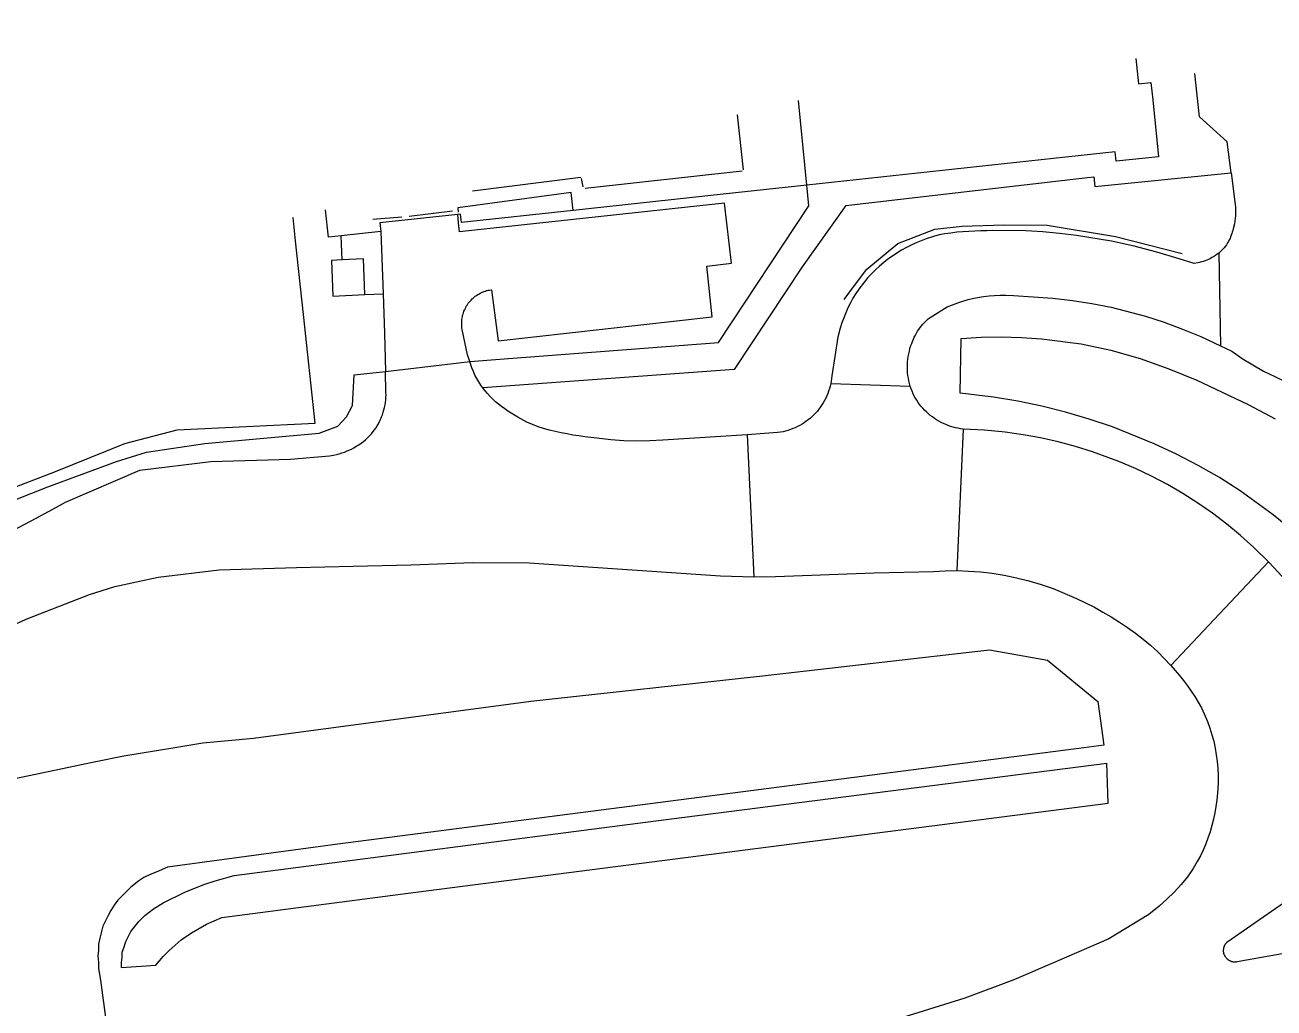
# Model space of a CAD drawing. Header units: millimetres. Extents: x 111502 to 977541, y 8702 to 1044108.
# Drawn here: x 488220.8 to 488336.3, y 238442.2 to 238533.1 of the extents above; entities that cross this region are included whole.
import ezdxf

# ---------------------------------------------------------------- set-up
doc = ezdxf.new("R2010")
doc.units = ezdxf.units.MM
doc.header["$LTSCALE"] = 0.25
doc.linetypes.add('DASHED2', pattern=[9.525, 6.35, -3.175])
doc.layers.add('E HVSS As Laid HV', color=10, linetype='Continuous')
doc.layers.add('X HVSS Site Background', color=8, linetype='Continuous')

# ---------------------------------------------------------------- blocks, each defined once
blk = doc.blocks.new('OS MAP 060722')
at = {"layer": 'X HVSS Site Background'}
for points in [[(-503.31, -627.23), (-503.21, -622.15), (-501.35, -622.05), (-499.5, -622.02), (-497.64, -622.07), (-495.79, -622.2), (-492.12, -622.67), (-489.37, -623.25), (-486.67, -624.02), (-484.02, -624.96), (-481.41, -626.03), (-476.67, -628.26), (-474.18, -629.58)], [(-472.66, -639.87), (-474.35, -638.47), (-477.4, -636.25), (-479.32, -635.03), (-481.29, -633.9), (-483.3, -632.85), (-485.36, -631.89), (-489.21, -630.34), (-491.37, -629.61), (-493.55, -628.97), (-495.75, -628.42), (-497.97, -627.96), (-500.21, -627.59), (-503.31, -627.23)], [(-487.06, -596.26), (-486.8, -598.61), (-485.66, -598.49), (-485.49, -600.11), (-484.96, -605.36), (-488.88, -605.76), (-488.97, -604.89), (-517.47, -607.98)], [(-478.25, -606.86), (-478.62, -603.99), (-481.16, -601.67), (-481.6, -597.67)], [(-517.47, -607.98), (-518.26, -600.16)], [(-523.91, -601.47), (-523.36, -606.58)], [(-538.36, -607.29), (-548.39, -608.55)], [(-538.17, -608.15), (-538.3, -607.37)], [(-523.45, -606.68), (-537.97, -608.31)], [(-513.87, -609.86), (-491.54, -607.28)], [(-491.54, -607.28), (-490.95, -607.22), (-490.85, -608.12), (-478.25, -606.86)], [(-478.25, -606.86), (-477.87, -609.77), (-477.85, -610.03), (-477.84, -610.29), (-477.84, -610.55), (-477.85, -610.81), (-477.88, -611.06), (-477.91, -611.32), (-477.95, -611.57), (-478.06, -612.01), (-478.1, -612.17), (-478.14, -612.32), (-478.19, -612.47), (-478.24, -612.62), (-478.3, -612.77), (-478.35, -612.91), (-478.42, -613.05), (-478.49, -613.19), (-478.57, -613.33), (-478.67, -613.5), (-478.78, -613.64), (-478.89, -613.77), (-479.01, -613.91), (-479.13, -614.03), (-479.26, -614.15), (-479.39, -614.26)], [(-545.46, -624.04), (-525.65, -622.53), (-517.28, -609.89), (-517.47, -607.98)], [(-517.47, -607.98), (-525.2, -608.82), (-539.09, -610.33)], [(-548.65, -624.28), (-548.85, -623.68), (-549.34, -621.33), (-549.36, -621.2), (-549.37, -621.07), (-549.38, -620.94), (-549.39, -620.81), (-549.38, -620.68), (-549.38, -620.55), (-549.37, -620.42), (-549.35, -620.29), (-549.32, -620.16), (-549.3, -620.03), (-549.26, -619.9), (-549.22, -619.78), (-549.18, -619.65), (-549.13, -619.53), (-549.08, -619.41), (-549.02, -619.3), (-548.96, -619.18), (-548.89, -619.07), (-548.78, -618.91), (-548.7, -618.8), (-548.61, -618.7), (-548.52, -618.61), (-548.43, -618.51), (-548.33, -618.43), (-548.23, -618.34), (-548.13, -618.26), (-548.02, -618.18), (-547.91, -618.11), (-547.8, -618.05), (-547.69, -617.98), (-547.57, -617.92), (-547.45, -617.87), (-547.33, -617.82), (-547.2, -617.78), (-547.08, -617.74), (-546.95, -617.71), (-546.82, -617.68), (-546.62, -617.65), (-546.03, -622.39), (-526.23, -620.15), (-526.73, -615.48), (-524.45, -615.21), (-525.1, -609.66), (-549.58, -612.31), (-549.67, -611.48), (-549.76, -610.69)], [(-539.09, -610.33), (-539.28, -608.68), (-549.74, -610.09), (-549.72, -610.49)], [(-560.52, -612.66), (-561.7, -612.79), (-561.97, -610.27)], [(-549.76, -610.69), (-556.95, -611.47), (-556.86, -612.26)], [(-550.24, -610.38), (-554.24, -610.87)], [(-539.09, -610.33), (-549.4, -611.45), (-549.49, -610.66), (-549.76, -610.69)], [(-513.87, -609.86), (-517.9, -615.53), (-524.19, -625.03), (-547.42, -626.74)], [(-622.96, -646.12), (-622.79, -647.43), (-610.55, -643.51), (-586.95, -634.47), (-580.52, -631.86), (-575.71, -630.62), (-562.95, -630), (-564.02, -619.96), (-564.75, -613.12), (-564.98, -610.97)], [(-554.93, -610.96), (-557.59, -611.17)], [(-514.03, -618.57), (-513.16, -617.38), (-511.92, -615.74), (-509.05, -613.37), (-505.65, -612.07), (-503.13, -611.79), (-499.26, -611.66), (-495.27, -611.67), (-488.95, -612.74), (-482.78, -614.31)], [(-556.86, -612.26), (-560.52, -612.66)], [(-560.43, -614.89), (-560.52, -612.66)], [(-556.86, -612.26), (-556.66, -618.04)], [(-479.39, -614.26), (-479.53, -614.37), (-479.68, -614.48), (-479.87, -614.6), (-480.02, -614.69), (-480.17, -614.77), (-480.33, -614.85), (-480.49, -614.92), (-480.66, -614.98), (-480.83, -615.04), (-480.99, -615.09), (-481.17, -615.13), (-481.34, -615.17), (-481.68, -615.22), (-483.06, -614.79), (-485.12, -614.17), (-487.21, -613.63), (-489.31, -613.17), (-492.55, -612.64), (-494.11, -612.45), (-495.67, -612.3), (-497.23, -612.2), (-500.27, -612.19), (-500.83, -612.21), (-501.38, -612.22), (-501.94, -612.24), (-502.5, -612.27), (-503.06, -612.3), (-503.61, -612.34), (-504.16, -612.41), (-504.71, -612.49), (-505.25, -612.59), (-505.78, -612.73), (-506.43, -612.94), (-506.9, -613.12), (-507.37, -613.32), (-507.82, -613.53), (-508.27, -613.76), (-508.71, -614.01), (-509.15, -614.27), (-509.57, -614.55), (-509.98, -614.84), (-510.37, -615.15), (-510.76, -615.47), (-511.13, -615.81), (-511.49, -616.17), (-511.83, -616.53), (-512.16, -616.92), (-512.67, -617.59), (-512.94, -618.01), (-513.21, -618.44), (-513.45, -618.88), (-513.68, -619.33), (-513.88, -619.79), (-514.07, -620.26), (-514.24, -620.73), (-514.39, -621.21), (-514.6, -622.03), (-515.16, -625.63), (-515.19, -625.87), (-515.22, -626.1), (-515.27, -626.34)], [(-479.39, -614.26), (-479.23, -622.85)], [(-560.43, -614.89), (-561.43, -614.94), (-561.29, -618.24), (-558.33, -618.11)], [(-558.33, -618.11), (-558.47, -614.81), (-560.43, -614.89)], [(-558.33, -618.11), (-556.66, -618.04)], [(-556.66, -618.04), (-556.53, -621.68), (-556.43, -625.23)], [(-507.92, -626.57), (-507.99, -626.33), (-508.05, -626.08), (-508.09, -625.84), (-508.13, -625.59), (-508.16, -625.34), (-508.17, -625.09), (-508.18, -624.84), (-508.18, -624.59), (-508.16, -624.33), (-508.14, -624.08), (-508.1, -623.83), (-508.06, -623.58), (-508, -623.34), (-507.94, -623.1), (-507.85, -622.82), (-507.78, -622.63), (-507.71, -622.43), (-507.62, -622.24), (-507.54, -622.05), (-507.44, -621.86), (-507.34, -621.68), (-507.23, -621.5), (-507.12, -621.32), (-507, -621.15), (-506.87, -620.99), (-506.74, -620.83), (-506.56, -620.65), (-506.41, -620.5), (-506.25, -620.36), (-506.07, -620.22), (-504.49, -619.25), (-504.01, -619.05), (-503.53, -618.87), (-503.04, -618.71), (-502.55, -618.57), (-502.05, -618.45), (-501.14, -618.29), (-500.63, -618.23), (-500.12, -618.19), (-499.6, -618.17), (-499.09, -618.17), (-498.37, -618.2), (-494.73, -618.42), (-492.92, -618.64), (-491.12, -618.92), (-489.33, -619.28), (-486.18, -620.1), (-484.44, -620.66), (-482.73, -621.29), (-481.04, -621.98), (-479.23, -622.85)], [(-479.23, -622.85), (-478.19, -623.35), (-477.23, -624), (-476.25, -624.6), (-475.25, -625.17), (-474.22, -625.69), (-473.18, -626.18), (-471.24, -626.94), (-470.14, -627.3), (-469.04, -627.62), (-467.92, -627.89), (-466.79, -628.11), (-465.65, -628.29), (-464.5, -628.43), (-463.35, -628.51), (-461.08, -628.55), (-457.91, -628.27), (-457.39, -632.96)], [(-556.43, -625.23), (-549.65, -624.41), (-548.65, -624.28)], [(-548.65, -624.28), (-545.46, -624.04)], [(-547.42, -626.74), (-547.62, -626.47), (-547.81, -626.17), (-547.99, -625.86), (-548.16, -625.55), (-548.31, -625.23), (-548.46, -624.87), (-548.65, -624.28)], [(-625.13, -649.6), (-609.23, -644.4), (-603.14, -642.02), (-600.43, -640.95), (-595.08, -638.81), (-587.66, -635.89), (-581.31, -633.53), (-578.53, -632.66), (-573.14, -631.86), (-562.58, -630.91), (-560.83, -630.28), (-560.04, -629.4), (-559.48, -628.37), (-559.32, -625.51), (-556.43, -625.23)], [(-591.36, -640.16), (-588.73, -638.78), (-586.85, -637.76), (-586.03, -637.31), (-579.15, -634.34), (-572.58, -633.55), (-565.22, -633.32), (-561.6, -633.01), (-561.23, -632.95), (-560.97, -632.89), (-560.72, -632.83), (-560.47, -632.75), (-560.22, -632.66), (-559.98, -632.56), (-559.59, -632.39), (-559.36, -632.27), (-559.13, -632.13), (-558.91, -631.99), (-558.69, -631.85), (-558.48, -631.69), (-558.28, -631.52), (-558.09, -631.34), (-557.9, -631.16), (-557.73, -630.97), (-557.56, -630.76), (-557.34, -630.45), (-557.21, -630.25), (-557.09, -630.05), (-556.99, -629.85), (-556.89, -629.64), (-556.8, -629.42), (-556.71, -629.21), (-556.64, -628.99), (-556.58, -628.76), (-556.52, -628.54), (-556.47, -628.31), (-556.44, -628.08), (-556.41, -627.85), (-556.39, -627.62), (-556.38, -627.39), (-556.39, -627.15), (-556.43, -625.23)], [(-522.99, -631.06), (-530.79, -631.58), (-531.99, -631.64), (-533.2, -631.66), (-534.41, -631.62), (-535.61, -631.54), (-536.9, -631.39), (-537.45, -631.32), (-538, -631.25), (-538.55, -631.17), (-539.1, -631.09), (-539.65, -630.99), (-540.2, -630.89), (-540.74, -630.77), (-541.28, -630.64), (-541.81, -630.49), (-542.33, -630.32), (-542.84, -630.13), (-543.35, -629.91), (-544.21, -629.45), (-544.51, -629.26), (-544.81, -629.07), (-545.11, -628.87), (-545.41, -628.67), (-545.7, -628.46), (-545.98, -628.24), (-546.25, -628.01), (-546.52, -627.77), (-546.77, -627.52), (-547.01, -627.26), (-547.21, -627.01), (-547.42, -626.74)], [(-515.27, -626.34), (-515.32, -626.57), (-515.39, -626.79), (-515.46, -627.02), (-515.54, -627.24), (-515.63, -627.46), (-515.73, -627.68), (-515.84, -627.89), (-515.96, -628.1), (-516.08, -628.3), (-516.21, -628.49), (-516.36, -628.69), (-516.5, -628.87), (-516.66, -629.05), (-516.82, -629.22), (-517.15, -629.53), (-517.34, -629.68), (-517.53, -629.82), (-517.72, -629.96), (-517.92, -630.08), (-518.13, -630.2), (-518.34, -630.31), (-518.55, -630.41), (-518.77, -630.5), (-518.99, -630.59), (-519.22, -630.66), (-519.45, -630.73), (-519.68, -630.78), (-519.91, -630.83), (-520.19, -630.87), (-522.99, -631.06)], [(-515.27, -626.34), (-507.92, -626.57)], [(-503.03, -630.54), (-503.27, -630.51), (-503.5, -630.47), (-503.73, -630.42), (-503.96, -630.36), (-504.19, -630.29), (-504.41, -630.21), (-504.63, -630.12), (-504.85, -630.03), (-505.06, -629.92), (-505.27, -629.81), (-505.48, -629.69), (-505.68, -629.56), (-505.87, -629.42), (-506.06, -629.27), (-506.24, -629.12), (-506.42, -628.96), (-506.59, -628.8), (-506.75, -628.62), (-506.9, -628.44), (-507.05, -628.26), (-507.19, -628.07), (-507.32, -627.87), (-507.54, -627.5), (-507.65, -627.27), (-507.75, -627.04), (-507.84, -626.81), (-507.92, -626.57)], [(-503.03, -630.54), (-503.6, -643.63)], [(-474.8, -642.82), (-476.14, -641.48), (-477.37, -640.37), (-478.64, -639.32), (-479.96, -638.32), (-481.32, -637.38), (-482.71, -636.49), (-484.14, -635.66), (-485.61, -634.89), (-487.1, -634.18), (-488.62, -633.53), (-491.07, -632.63), (-492.65, -632.14), (-494.25, -631.71), (-495.86, -631.35), (-497.49, -631.06), (-499.13, -630.83), (-501.06, -630.65), (-503.03, -630.54)], [(-522.99, -631.06), (-522.39, -644.21)], [(-596.05, -651.03), (-595.22, -650.67), (-591.39, -648.88), (-589.51, -648.06), (-583.81, -645.82), (-582.73, -645.49), (-581.45, -645.11), (-577.46, -644.23), (-571.82, -643.55), (-564.65, -643.33), (-559.42, -643.21), (-554.09, -643.08), (-548.37, -642.87), (-543.15, -642.9), (-525.45, -644.12), (-522.39, -644.21)], [(-483.82, -652.4), (-474.8, -642.82)], [(-473.2, -644.54), (-474.29, -643.33), (-474.8, -642.82)], [(-522.39, -644.21), (-520.38, -644.18), (-511.24, -643.83), (-505.78, -643.7), (-504.69, -643.64), (-503.6, -643.63)], [(-503.6, -643.63), (-502.52, -643.67), (-501.43, -643.75), (-500.35, -643.87), (-499.24, -644.05), (-498.08, -644.28), (-496.94, -644.57), (-495.82, -644.91), (-494.7, -645.29), (-493.61, -645.73), (-492.53, -646.2), (-490.89, -647.02), (-490.11, -647.46), (-489.33, -647.91), (-488.57, -648.39), (-487.82, -648.89), (-487.09, -649.41), (-486.38, -649.96), (-485.69, -650.53), (-485.03, -651.13), (-483.82, -652.4)], [(-593.83, -663.51), (-583.38, -661.31), (-580.63, -660.76), (-576.08, -660.01), (-573.33, -659.56), (-568.63, -659.11), (-542.98, -655.71), (-521.58, -653.36), (-500.6, -650.94), (-495.23, -651.9), (-490.56, -655.74), (-490.01, -659.78)], [(-483.82, -652.4), (-483.42, -652.85), (-483.03, -653.32), (-482.66, -653.79), (-482.29, -654.28), (-481.94, -654.77), (-481.61, -655.28), (-481.3, -655.79), (-481, -656.32), (-480.74, -656.86), (-480.43, -657.59), (-480.21, -658.19), (-480.02, -658.8), (-479.86, -659.41), (-479.73, -660.03), (-479.62, -660.66), (-479.54, -661.29), (-479.49, -661.93), (-479.46, -662.56), (-479.46, -663.2), (-479.48, -663.84), (-479.57, -664.85), (-479.65, -665.44), (-479.75, -666.03), (-479.88, -666.62), (-480.02, -667.2), (-480.19, -667.78), (-480.39, -668.35), (-480.6, -668.9), (-480.84, -669.46), (-481.09, -670), (-481.38, -670.52), (-481.75, -671.16), (-482.29, -671.93), (-482.88, -672.66), (-483.52, -673.35), (-484.19, -674.01), (-484.9, -674.64), (-485.86, -675.43), (-489.57, -677.67), (-494.4, -679.76), (-498.34, -681.45), (-502.88, -683.17), (-510.38, -685.51)], [(-490.01, -659.78), (-491.88, -660.01), (-560.83, -668.91), (-576.58, -671.06), (-577.63, -671.51), (-578.18, -671.71), (-578.78, -672.01), (-579.23, -672.31), (-579.98, -672.91), (-581.18, -674.11), (-581.53, -674.56), (-581.83, -675.06), (-582.08, -675.51), (-582.58, -676.51), (-582.83, -677.61), (-582.98, -678.16), (-582.98, -678.71), (-583.03, -679.26), (-582.98, -679.86), (-582.98, -680.41), (-582.78, -681.51), (-581.08, -694.16)], [(-580.83, -680.31), (-577.68, -680.11), (-576.98, -679.31), (-576.43, -678.76), (-575.33, -677.76), (-574.38, -677.11), (-572.98, -676.31), (-571.58, -675.71), (-553.63, -673.36), (-489.62, -665.13), (-489.75, -661.42)], [(-580.83, -680.31), (-580.83, -679.86), (-580.78, -679.36), (-580.78, -678.91), (-580.63, -678.51), (-580.43, -677.91), (-579.98, -677.01), (-579.23, -676.06), (-578.68, -675.51), (-577.88, -674.91), (-576.98, -674.36), (-574.98, -673.36), (-573.23, -672.66), (-572.18, -672.31), (-570.43, -671.81), (-531.43, -666.76), (-489.75, -661.42)], [(-472.61, -673.83), (-478.65, -678), (-478.68, -678.03), (-478.71, -678.06), (-478.74, -678.1), (-478.77, -678.13), (-478.79, -678.17), (-478.82, -678.21), (-478.84, -678.25), (-478.86, -678.29), (-478.88, -678.33), (-478.9, -678.37), (-478.91, -678.41), (-478.93, -678.46), (-478.94, -678.5), (-478.95, -678.54), (-478.96, -678.59), (-478.96, -678.63), (-478.97, -678.68), (-478.97, -678.72), (-478.97, -678.77), (-478.97, -678.81), (-478.97, -678.86), (-478.96, -678.9), (-478.95, -678.98), (-478.94, -679.03), (-478.92, -679.07), (-478.91, -679.11), (-478.89, -679.15), (-478.87, -679.19), (-478.85, -679.23), (-478.83, -679.27), (-478.8, -679.31), (-478.78, -679.35), (-478.75, -679.38), (-478.72, -679.42), (-478.69, -679.45), (-478.66, -679.48), (-478.63, -679.51), (-478.59, -679.54), (-478.56, -679.57), (-478.52, -679.6), (-478.49, -679.62), (-478.45, -679.65), (-478.41, -679.67), (-478.37, -679.69), (-478.33, -679.71), (-478.29, -679.73), (-478.24, -679.74), (-478.2, -679.76), (-478.16, -679.77), (-478.11, -679.78), (-478.07, -679.79), (-478.03, -679.79), (-477.98, -679.8), (-477.94, -679.8), (-477.89, -679.8), (-477.85, -679.8), (-477.8, -679.8), (-477.76, -679.79), (-477.7, -679.78), (-470.43, -678.48)]]:
    blk.add_lwpolyline(points, dxfattribs=at)

msp = doc.modelspace()

# ---------------------------------------------------------------- linework, layer by layer
at = {"lineweight": 0}
msp.add_circle((488727.82, 239008.33), 11388.42, dxfattribs=at)

# ---------------------------------------------------------------- block references
at = {"layer": 'E HVSS As Laid HV', "linetype": 'DASHED2', "lineweight": 0}
msp.add_blockref('OS MAP 060722', (488810.58, 239126.31), dxfattribs=at)

doc.saveas('drawing.dxf')
